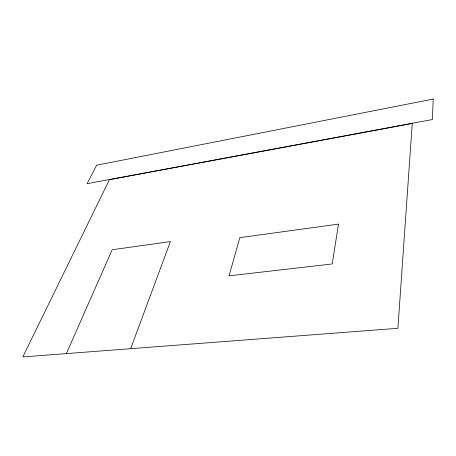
<?xml version="1.0" encoding="UTF-8"?>
<svg xmlns="http://www.w3.org/2000/svg" width="456" height="456" viewBox="0 0 456 456"><rect width="100%" height="100%" fill="white"/><g stroke="black" fill="none" stroke-linecap="round" stroke-linejoin="round"><path stroke-width="0.68" d="M130.644 348.697L170.396 241.577L112.199 249.757L66.354 353.605M433.2 99.072L432.391 119.546L87.107 183.677L96.655 165.203L433.2 99.072M412.241 123.485L397.906 328.291L22.8 356.928L109.411 179.692L412.241 123.485M338.5 224.118L332.207 263.961L229.032 275.846L239.845 237.639L338.5 224.118"/></g></svg>
